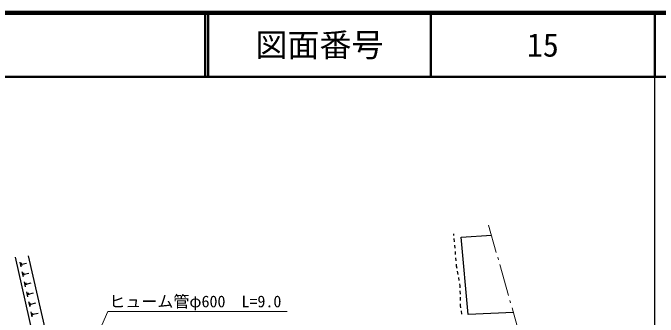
# Model space of a CAD drawing. Units: millimetres, scale not verified. Extents: x 40000 to 680000, y 20000 to 380000.
# Drawn here: x 478746 to 579500, y 332512 to 380000 of the extents above; entities that cross this region are included whole.
import ezdxf
from ezdxf.enums import TextEntityAlignment as Align

# ---------------------------------------------------------------- set-up
doc = ezdxf.new("R2010")
doc.units = ezdxf.units.MM
doc.header["$LTSCALE"] = 1000
for name, color, linetype, lineweight in [('M-BGD', 7, 'Continuous', 25), ('M-BMK-HTXT', 7, 'Continuous', 13), ('M-STR-HTXT', 7, 'Continuous', 13), ('M-TTL', 2, 'Continuous', 140), ('M-TTL-BAND', 7, 'Continuous', 25), ('M-TTL-LINE', 7, 'Continuous', 50)]:
    doc.layers.add(name, color=color, linetype=linetype, lineweight=lineweight)
doc.layers.add('M-TTL-TXT', color=7, linetype='Continuous')
doc.styles.add('ＭＳ ゴシック', font='')
doc.styles.get('ＭＳ ゴシック').set_extended_font_data('MS Gothic')

msp = doc.modelspace()

# ---------------------------------------------------------------- linework, layer by layer
at = {"layer": 'M-BGD'}
for p, q in [((547550, 345533), (547574, 345258)), ((547618, 344760), (547661, 344262)), ((547705, 343764), (547749, 343266)), ((547792, 342768), (547836, 342270)), ((485744, 312391), (479177, 341883)), ((481145, 342089), (487308, 315103)), ((547879, 341772), (547923, 341274)), ((480031, 340347), (479862, 341106)), ((480178, 340579), (480094, 340959)), ((480136, 340769), (480895, 340938)), ((547966, 340776), (547990, 340501)), ((480376, 338798), (480205, 339563)), ((547990, 340501), (548049, 340171)), ((548136, 339679), (548223, 339186)), ((480525, 339032), (480439, 339415)), ((480482, 339223), (481247, 339394)), ((548310, 338694), (548397, 338202)), ((480722, 337242), (480551, 338014)), ((480872, 337478), (480787, 337864)), ((480830, 337671), (481602, 337843)), ((548484, 337709), (548543, 337379)), ((548543, 337379), (548549, 337104)), ((548561, 336604), (548573, 336104)), ((481071, 335678), (480897, 336457)), ((481222, 335917), (481135, 336306)), ((481179, 336111), (481957, 336285)), ((548585, 335604), (548597, 335104)), ((481420, 334109), (481245, 334894)), ((481475, 334327), (481387, 334720)), ((481551, 334447), (481507, 334643)), ((481529, 334545), (482315, 334720)), ((548608, 334604), (548615, 334329)), ((548615, 334329), (548661, 333978)), ((481771, 332532), (481595, 333324)), ((481826, 332752), (481738, 333148)), ((481903, 332873), (481859, 333071)), ((481881, 332972), (482674, 333149)), ((548727, 333482), (548793, 332986))]:
    msp.add_line(p, q, dxfattribs=at)
msp.add_lwpolyline([(556897, 333251), (549842, 332904), (548737, 345002), (553465, 345319)], dxfattribs=at)
at = {"layer": 'M-BMK-HTXT'}
for p, q in [((554232, 342621), (553020, 346882)), ((554560, 341467), (554451, 341852)), ((556147, 335888), (554779, 340698)), ((556475, 334734), (556365, 335119)), ((557905, 329704), (556694, 333965))]:
    msp.add_line(p, q, dxfattribs=at)
at = {"layer": 'M-STR-HTXT'}
msp.add_lwpolyline([(483698, 310837), (493550, 333366), (521567, 333366)], dxfattribs=at)
at = {"layer": 'M-TTL'}
msp.add_line((680000, 380000), (40000, 380000), dxfattribs=at)
at = {"layer": 'M-TTL-BAND'}
msp.add_line((579000, 20000), (579000, 370000), dxfattribs=at)
at = {"layer": 'M-TTL-LINE'}
for p, q in [((508747, 380000), (508747, 370000)), ((509247, 380000), (509247, 370000)), ((543997, 380000), (543997, 370000)), ((579000, 380000), (579000, 370000)), ((40000, 370000), (680000, 370000))]:
    msp.add_line(p, q, dxfattribs=at)

# ---------------------------------------------------------------- texts
at = {"layer": 'M-STR-HTXT', "style": 'ＭＳ ゴシック'}
msp.add_text('ヒューム管φ600\u3000L=9.0', height=1833, dxfattribs=at).set_placement((507238, 334956), align=Align.MIDDLE_CENTER)
at = {"layer": 'M-TTL-TXT', "style": 'ＭＳ ゴシック'}
for s, p in [('図面番号', (526622, 375000)), ('15', (561497, 375000))]:
    msp.add_text(s, height=3666, dxfattribs=at).set_placement(p, align=Align.MIDDLE_CENTER)

doc.saveas('drawing.dxf')
